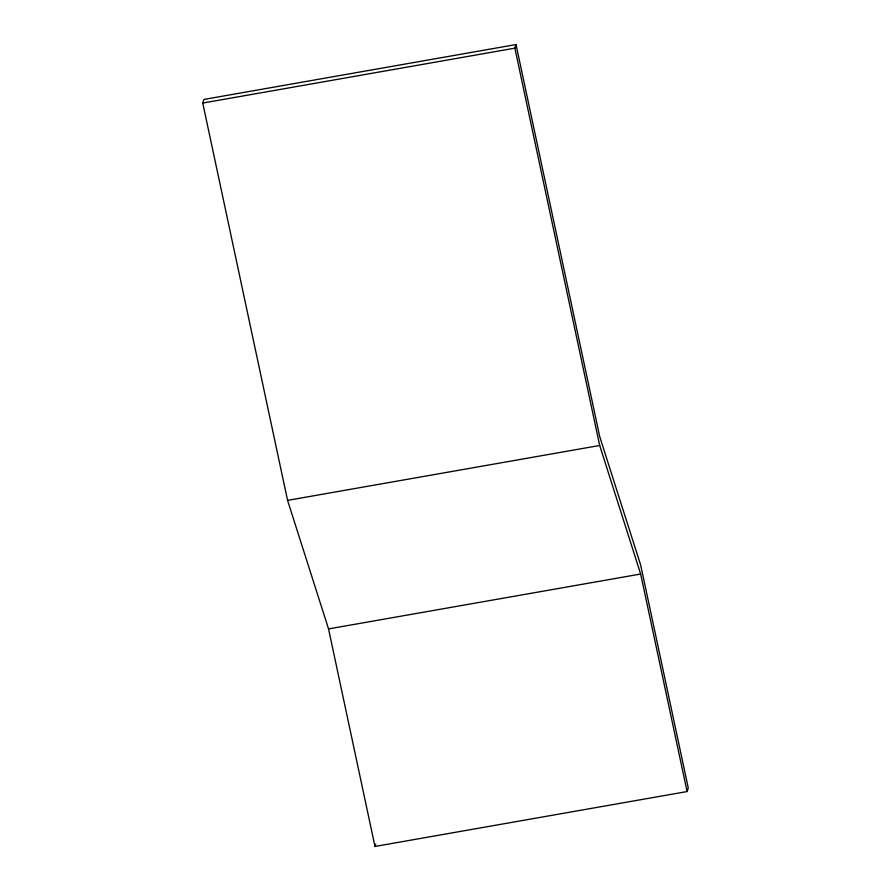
<?xml version="1.0" encoding="UTF-8"?>
<svg xmlns="http://www.w3.org/2000/svg" width="891" height="891" viewBox="0 0 891 891"><rect width="100%" height="100%" fill="white"/><g stroke="black" fill="none" stroke-linecap="round" stroke-linejoin="round"><path stroke-width="1.34" d="M202.747 103.055L203.894 99.447L516.023 44.55L599.699 436.579L640.696 565.161L688.253 787.945L687.106 791.553L374.977 846.45L328.545 628.912L287.57 500.374L202.747 103.055L514.875 48.159L516.023 44.55M374.977 846.45L375.746 844.044M287.57 500.374L599.688 445.478L640.662 574.027L687.106 791.553M328.545 628.912L640.662 574.027M514.875 48.159L599.688 445.478"/></g></svg>
